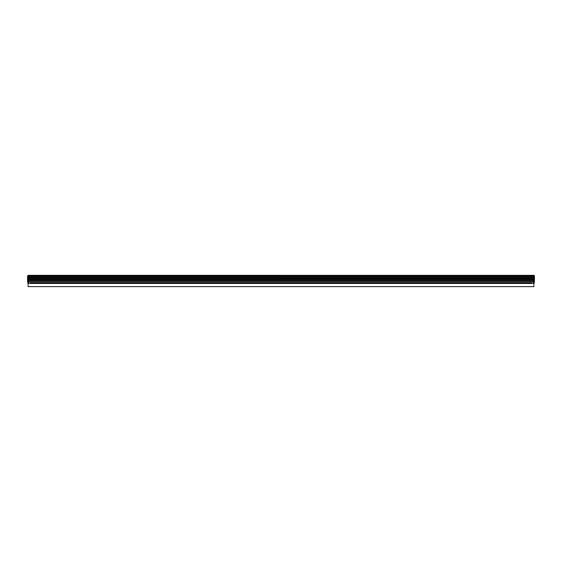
<?xml version="1.0" encoding="UTF-8"?>
<svg xmlns="http://www.w3.org/2000/svg" width="562" height="562" viewBox="0 0 562 562"><rect width="100%" height="100%" fill="white"/><g stroke="black" fill="none" stroke-linecap="round" stroke-linejoin="round"><path stroke-width="0.84" d="M28.1 275.731L28.1 286.704L533.9 286.711L533.9 275.731M28.1 276.167L533.9 276.174M28.1 277.045L533.9 277.052M28.1 277.923L533.9 277.93M28.1 278.801L533.9 278.808M28.1 279.679L533.9 279.679M28.1 280.557L533.9 280.564M28.1 281.436L533.9 281.443M532.144 283.023L29.856 283.016M533.9 275.296L28.1 275.289L28.1 283.016L533.9 283.023L533.9 275.296"/></g></svg>
